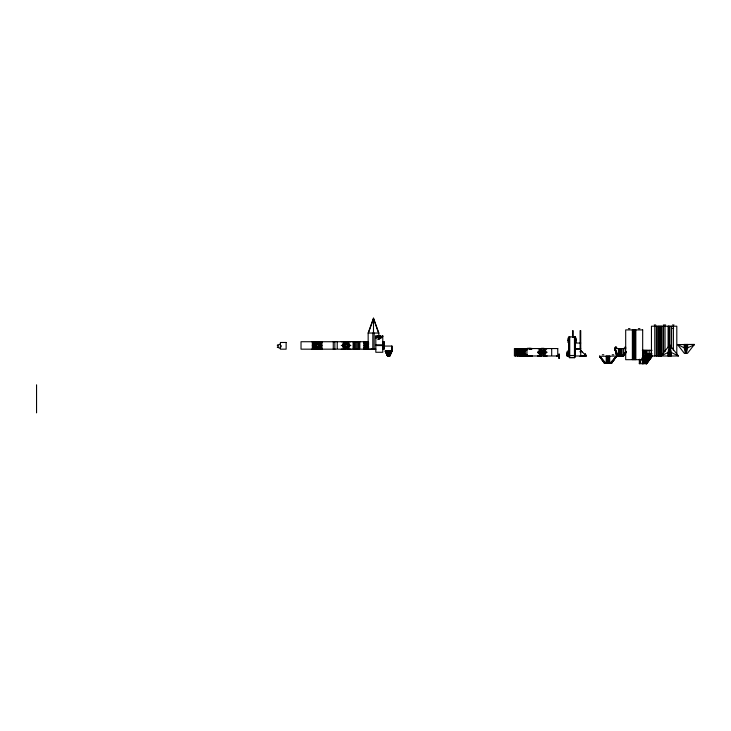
<?xml version="1.0" encoding="UTF-8"?>
<svg xmlns="http://www.w3.org/2000/svg" width="731" height="731" viewBox="0 0 731 731"><rect width="100%" height="100%" fill="white"/><g stroke="black" fill="none" stroke-linecap="round" stroke-linejoin="round"><path stroke-width="1.1" d="M684.216 344.356L684.207 347.837L685.45 353.365M685.057 344.365L685.669 353.365M685.961 344.365L685.906 353.365M686.857 344.374L686.135 353.365M687.697 344.374L687.679 347.846L686.354 353.365M677.463 344.621L694.45 344.402L687.442 353.365L684.371 353.365L677.463 344.447L684.207 347.837L687.679 347.846L694.45 344.685M649.749 350.286L649.749 353.758L652.198 356.034L648.333 360.803L642.914 363.691L642.969 350.286M585.376 355.741L585.558 354.252L585.074 354.252M377.817 339.623L378.503 338.818L379.298 339.504M391.688 346.065L391.688 351.026L389.596 355.988L390.391 351.026L389.34 355.988L389.541 351.026L389.02 355.988L388.636 351.026L388.28 355.988L387.741 351.026L387.987 355.988L386.206 351.026L387.75 355.988L385.237 351.026L392.181 351.026L392.181 346.065L385.237 346.065M639.342 359.223L639.342 363.691L646.615 363.691L649.247 359.981L649.749 353.758L651.732 354.526M650.882 358.126L649.749 353.758L644.084 363.289L646.615 363.691L650.882 358.126L651.577 357.112L649.749 353.758L642.914 363.691L643.81 350.286M316.185 349.171L312.329 349.171L313.928 343.588L316.185 341.724M318.113 349.171L320.37 347.316L321.969 341.724L318.113 341.724M367.711 349.171L363.864 349.171L365.454 343.588L367.711 341.724M530.213 355.659L532.186 355.988L522.546 355.988C522.491 350.359 526.612 346.978 532.186 348.55L529.226 349.043L528.33 348.55M647.931 350.286L647.931 353.758L642.914 363.691L644.715 356.244L644.715 350.286M389.596 355.988L391.122 351.026M389.979 355.001L390.911 352.022M382.77 336.26L380.97 336.735A1.243 1.243 0 0 1 379.956 335.639A1.681 1.681 0 0 1 378.74 336.909A1.243 1.243 0 0 1 377.954 335.639A1.215 1.215 0 0 1 376.812 337.219L376.31 337.329M650.106 359.085L649.749 353.758L645.217 362.804L646.615 363.691L649.749 353.758L646.442 356.244L642.969 356.244L639.342 363.691M368.406 333.044L373.495 318.643L378.585 333.044M368.159 349.171L368.159 333.044L373.495 318.149L378.832 333.044L378.832 337.347M642.914 363.691L645.61 356.244L645.61 350.286M382.267 336.26L380.97 336.735M391.688 351.026L389.925 355.988L387.467 355.988L385.237 351.026L387.64 355.988L386.836 353.018M390.089 355.001L391.752 351.026L389.833 355.988L392.181 351.026M316.185 349.043L312.329 349.171L313.553 346.412L312.329 341.724L316.185 341.852M318.113 349.043L321.969 349.171L320.745 344.484L321.969 341.724L318.113 341.852M367.711 349.043L363.864 349.171L365.08 346.412L363.864 341.724L367.711 341.852M526.402 355.988L525.507 355.494L522.546 355.988L523.771 353.237L522.546 348.55L526.402 348.55M651.577 357.112L652.198 356.034M646.615 363.691L648.333 360.803L649.749 353.758L646.314 362.22L646.615 363.691L649.256 359.981M623.598 355.988L626.12 352.269L623.598 355.988L599.548 356.317L604.546 363.435L611.491 363.435L616.535 356.235L609.691 363.435L609.691 355.988M611.39 363.435L616.535 356.235L614.296 358.638M611.354 363.435L616.535 356.235L610.422 363.435M623.168 355.988L626.211 351.858M623.095 355.988L625.562 352.68M525.562 350.588L524.228 351.026M611.061 363.435L616.535 355.988M610.988 363.435L616.535 356.289L614.524 358.656M622.629 355.988L625.974 351.858M610.522 363.435L611.856 361.845M315.289 342.227L312.329 341.724L312.329 349.171L313.928 347.316L313.553 346.412M320.745 344.484L320.37 343.588L321.969 341.724L321.969 349.171L319.008 348.678M366.816 342.227L363.864 341.724L363.864 349.171L365.454 347.316L365.08 346.412M525.507 349.043L522.546 348.55L522.546 355.988L524.145 354.133L523.771 353.237M526.74 348.55L525.845 349.043L523.021 348.55M379.362 337.302C381.143 335.876 380.796 339.76 379.298 338.042M531.245 349.29L531.994 348.55M546.221 349.29L546.971 348.55M569.495 336.881L569.001 337.375L569.001 344.575M568.033 350.779L567.046 351.775L567.046 356.244L569.193 356.244M579.921 351.775L580.917 350.779L586.381 355.741L580.67 355.741M346.412 341.478L346.412 341.724M527.709 348.294L527.709 348.55M542.676 348.294L542.676 348.55M528.668 355.988L529.564 355.494M543.645 355.869L544.54 355.494M319.008 342.227L319.785 342.821L321.969 341.724M312.329 349.171L314.522 348.084L315.289 348.678M363.864 349.171L366.048 348.084L366.816 348.678M522.546 355.988L524.739 354.9L525.507 355.494M529.226 355.494L528.33 355.988M280.421 343.981L277.287 345.224A0.969 0.969 0 0 1 278.255 346.192A0.969 0.969 0 0 1 277.287 347.161L280.421 348.404M543.645 355.988L544.54 355.659M377.388 337.293A3.509 3.509 0 0 0 377.954 335.639A1.645 1.645 0 0 1 378.74 337.201A1.343 1.343 0 0 0 380.12 335.639L381.207 336.625L382.77 336.552M532.387 348.55L529.564 349.043L528.76 348.55M523.021 355.988L524.904 355.659M350.889 341.724L347.042 341.852A3.719 3.719 0 0 1 347.042 349.043L350.889 349.171M341.258 349.171L345.114 349.043A3.719 3.719 0 0 1 345.114 341.852L341.258 341.724M547.163 348.55L543.307 348.678A3.719 3.719 0 0 1 543.307 355.869L547.163 355.988M537.523 355.988L541.379 355.869A3.719 3.719 0 0 1 541.379 348.678L537.523 348.55M654.227 324.966L655.716 324.966M663.319 324.966L665.639 324.966M672.502 324.966L673.991 324.966M672.721 328.447L673.616 328.447M628.45 328.658L629.939 328.658M638.382 328.658L639.872 328.658M368.159 333.044L378.832 333.044M375.816 337.219L376.812 337.219M375.816 338.124L376.31 338.124M568.745 338.115L568.005 338.106L568.005 342.537L568.745 342.537M575.452 338.133L576.192 338.124L576.192 342.556L575.452 342.556L576.192 342.556M568.005 340.016L568.745 340.016M575.452 340.034L576.192 340.07M568.005 340.6L568.745 340.6M575.452 340.619L576.192 340.655M368.049 341.724L301.026 341.724L301.026 349.171L375.944 349.171M382.825 341.724L384.104 341.724L384.104 349.171L382.825 349.171M575.151 343.049L580.734 343.049M574.703 344.575L575.206 344.575L575.206 337.375L574.703 336.881M375.816 344.822L382.77 344.822M280.421 345.452L280.923 345.452L280.923 346.942L280.421 346.942M312.329 345.452L313.425 345.452M320.872 345.452L321.969 345.452M341.258 345.452L342.355 345.452M349.802 345.452L350.889 345.452M363.864 345.452L364.952 345.452M376.31 345.571L382.267 345.571M624.347 347.307L625.837 347.307M574.593 348.55L580.734 348.55M625.809 348.55L614.826 348.55L616.653 355.988M371.841 348.925L375.149 348.925M575.151 349.29L580.112 349.29L580.112 330.64L580.734 330.64L580.734 355.988L574.593 355.988M642.321 350.286L652.025 350.286M580.67 351.775L580.917 350.779L582.159 351.967M522.546 352.269L523.643 352.269M537.523 352.269L538.619 352.269M546.066 352.269L547.163 352.269M567.786 352.762L567.293 352.762L567.293 355.741L569.275 355.741M567.046 353.018L567.046 355.494M539.889 353.512L544.988 353.512M647.858 353.758L652.025 353.758M668.107 354.005L671.204 354.005M602.307 354.754L603.797 354.754M612.231 354.754L613.72 354.754M558.85 355.741L559.316 355.988M642.412 355.741L646.972 355.741M678.45 355.988L671.387 352.516L667.915 352.516L661.016 355.988L669.715 345.069L678.45 355.988L651.458 355.988L651.458 326.209L676.796 326.209L676.796 354.891M579.921 356.244L586.381 356.244L586.381 355.248M570.609 357.477L573.588 357.477M639.68 362.201L640.95 362.201M373.495 349.171L369.639 349.171M530.505 355.659L532.387 355.988M523.771 351.309L522.546 348.55L524.739 349.637M365.08 344.484L363.864 341.724L366.048 342.821M313.553 344.484L312.329 341.724L314.522 342.821M319.785 348.084L321.969 349.171L320.745 346.412M540.821 355.494L541.717 355.988M525.845 355.494L526.74 355.988M538.464 348.55L539.204 349.29M523.487 348.55L524.228 349.29M601.056 357.834L599.548 356.235L606.218 363.435L606.218 355.988M522.546 348.55L524.145 350.405M363.864 341.724L365.454 343.588M320.37 347.316L321.969 349.171M312.329 341.724L313.928 343.588M602.92 360.246L599.548 356.262L605.506 363.435M604.263 361.845L605.606 363.435M524.145 354.133L524.739 354.9M365.454 347.316L366.048 348.084M319.785 342.821L320.37 343.588M313.928 347.316L314.522 348.084M544.23 350.697L544.741 351.629M615.703 350.405L614.826 348.55L616.48 354.928M385.338 351.026L387.494 355.988M617.722 355.988L614.826 348.55L616.79 355.988M616.023 351.739L614.826 348.55L618.453 355.988L618.453 348.55M617.156 355.988L614.826 348.55L616.434 353.868M670.226 347.198L669.715 345.069L667.915 352.516L667.915 355.988M386.909 351.026L387.987 355.988M673.397 326.209L673.397 350.478M671.57 326.209L671.57 348.267M671.387 355.988L671.387 352.516L669.715 345.069L668.746 355.988M670.537 355.988L669.715 345.069L669.642 355.988M669.962 326.209L669.962 346.065M669.112 326.209L669.112 347.17M668.445 326.209L668.445 347.17M668.216 326.209L668.216 347.17M665.027 326.209L665.027 351.584M663.538 326.209L663.538 353.786M663.044 326.209L663.044 353.786M661.61 326.209L661.61 355.988M660.76 326.209L660.76 355.988M659.865 326.209L659.865 355.988M658.96 326.209L658.96 355.988M658.138 326.209L658.138 355.988M656.913 326.209L656.913 355.988M656.347 326.209L656.347 355.988M654.793 326.209L654.793 355.988M646.442 350.286L646.442 356.244M635.833 329.9L635.833 359.679M634.992 329.9L634.992 359.679M634.088 329.9L634.088 359.679M633.192 329.9L633.192 359.679M632.361 329.9L632.361 359.679M625.233 348.55L625.233 352.324L621.926 355.988L621.926 348.55M623.415 348.55L623.415 354.343M621.094 348.55L621.094 355.988M620.199 348.55L620.199 355.988M619.294 348.55L619.294 355.988M616.653 348.55L616.626 347.307L615.164 347.307L615.191 348.55M616.553 347.307L616.434 348.55M616.279 347.307L616.279 348.55M616.096 347.307L616.096 348.55M615.904 347.307L615.904 348.55M615.712 347.307L615.712 348.55M615.539 347.307L615.539 348.55M615.383 347.307L615.383 348.55M615.264 347.307L615.264 348.55M608.85 355.988L608.85 363.435M607.945 355.988L607.945 363.435M607.05 355.988L607.05 363.435M585.312 354.252L585.248 355.741M585.193 354.252L585.193 355.741M574.95 336.881L574.95 355.494M574.456 336.881L574.456 357.733L569.741 357.733L568.745 356.737L568.745 336.881L575.452 336.881L575.452 356.737L574.456 357.733L575.452 355.494L568.745 355.494L569.741 357.733L569.741 336.881M573.168 337.411L573.168 330.64L572.547 330.64L572.547 337.411M569.248 336.881L569.248 355.494M559.316 354.051L559.316 358.482M558.813 354.051L558.813 358.482M551.686 348.55L551.686 355.248M541.762 353.512A2.979 1.489 -90 0 1 543.252 350.533L543.252 353.512M540.657 349.61L540.657 353.868M538.208 351.273L538.208 353.265M526.923 348.55L526.923 355.988M523.241 351.273L523.241 353.265M522.263 348.55L522.263 355.988M521.952 348.55L521.952 355.988M521.623 348.55L521.623 355.988M521.276 348.55L521.276 355.988M520.901 348.55L520.901 355.988M520.509 348.55L520.509 355.988M520.106 348.55L520.106 355.988M519.677 348.55L519.677 355.988M519.238 348.55L519.238 355.988M518.133 348.55L518.133 355.988M388.636 351.026L388.636 355.988M384.022 341.724L383.894 349.171M383.62 341.724L383.62 349.171M383.026 341.724L383.026 349.171M382.267 337.192L382.267 335.639L382.77 335.639L382.77 352.269L375.816 352.269L375.816 335.639L376.31 335.639L376.31 337.494M374.162 333.044L374.162 348.925M373.495 318.149L373.495 333.044M372.828 333.044L372.828 348.925M359.835 341.724L359.835 348.431M359.442 341.724L359.442 349.171M358.784 341.724L358.784 349.171M357.934 341.724L357.934 349.171M356.701 341.724L356.701 349.171M355.367 341.724L355.367 349.171M354.334 341.724L354.334 349.171M353.731 341.724L353.731 349.171M353.393 341.724L353.393 349.171M353.256 341.724L353.256 349.171M337.229 341.724L337.229 348.431M334.844 341.724L334.844 349.171M333.272 341.724L333.272 349.171M314.01 344.703L314.01 346.192M280.667 345.452L280.667 346.942M36.55 384.808L36.55 412.851M368.68 346.421A0.969 0.969 0 0 1 367.711 345.452A0.969 0.969 0 0 1 368.68 344.484M368.68 348.184A2.732 2.732 0 0 1 365.948 345.452A2.732 2.732 0 0 1 368.68 342.72M368.68 347.316A1.864 1.864 0 0 1 366.816 345.452A1.864 1.864 0 0 1 368.68 343.588M541.187 354.846A2.979 2.979 0 0 1 539.807 353.036M539.807 351.501A2.979 2.979 0 0 1 540.099 350.779M540.574 350.167A2.979 2.979 0 0 1 541.187 349.692M542.475 353.512A2.979 0.768 -90 0 1 543.252 350.533A2.979 1.489 -90 0 1 544.741 353.512M543.252 350.533A2.979 0.768 -90 0 1 544.019 353.512M541.141 353.512A2.979 2.102 -90 0 1 542.704 350.633A2.979 2.102 -90 0 1 545.07 352.022M540.675 353.512A2.979 2.577 -90 0 1 545.07 351.401M540.373 353.512A2.979 2.878 -90 0 1 544.686 350.935A2.979 2.979 0 0 0 540.273 353.512M527.371 354.745A2.476 2.476 0 0 1 524.885 352.269A2.476 2.476 0 0 1 527.371 349.793M526.219 354.846A2.979 2.979 0 0 1 526.219 349.692M585.531 354.252L585.44 355.741L585.485 354.252M379.946 337.74C381.125 340.482 381.966 335.538 379.946 337.74M517.356 348.55L515.574 355.988L515.574 348.55L517.356 355.988L517.356 348.55M378.247 338.453C378.704 340.39 379.828 337.238 378.247 338.453M626.074 352.269L623.497 355.988L626.056 352.269M541.927 348.294L540.821 349.043L541.927 348.294M557.324 355.741L556.611 355.988L557.324 355.741M345.416 341.478L344.95 341.724L345.443 341.478M642.677 329.9L625.69 329.9L625.69 359.679L642.677 359.679L642.677 329.9M347.499 341.478L347.965 341.724L347.499 341.478M286.132 342.474L280.421 342.474L280.421 349.171L286.132 349.171L286.132 342.474M543.773 348.294L544.54 349.043L543.773 348.294M557.762 348.55L514.414 348.55L514.414 355.988L557.762 355.988L557.762 348.55M604.683 363.435L599.548 356.308L604.647 363.435M316.669 346.293A0.969 0.969 0 0 0 318.122 345.452A0.969 0.969 0 0 0 316.669 344.612A0.969 0.969 0 0 0 316.669 346.293M316.221 347.061A1.864 1.864 0 0 0 319.008 345.452A1.864 1.864 0 0 0 316.221 343.835A1.864 1.864 0 0 0 316.221 347.061M315.783 347.819A2.732 2.732 0 0 0 319.876 345.452A2.732 2.732 0 0 0 315.783 343.086A2.732 2.732 0 0 0 315.783 347.819M541.104 354.416A2.476 2.476 0 0 0 544.823 352.269A2.476 2.476 0 0 0 541.104 350.122A2.476 2.476 0 0 0 541.104 354.416M344.712 347.819A2.732 2.732 0 0 0 348.806 345.452A2.732 2.732 0 0 0 344.712 343.086A2.732 2.732 0 0 0 344.712 347.819M345.142 347.061A1.864 1.864 0 0 0 347.938 345.452A1.864 1.864 0 0 0 345.142 343.835A1.864 1.864 0 0 0 345.142 347.061M345.589 346.293A0.969 0.969 0 0 0 347.042 345.452A0.969 0.969 0 0 0 345.589 344.612A0.969 0.969 0 0 0 345.589 346.293"/></g></svg>
